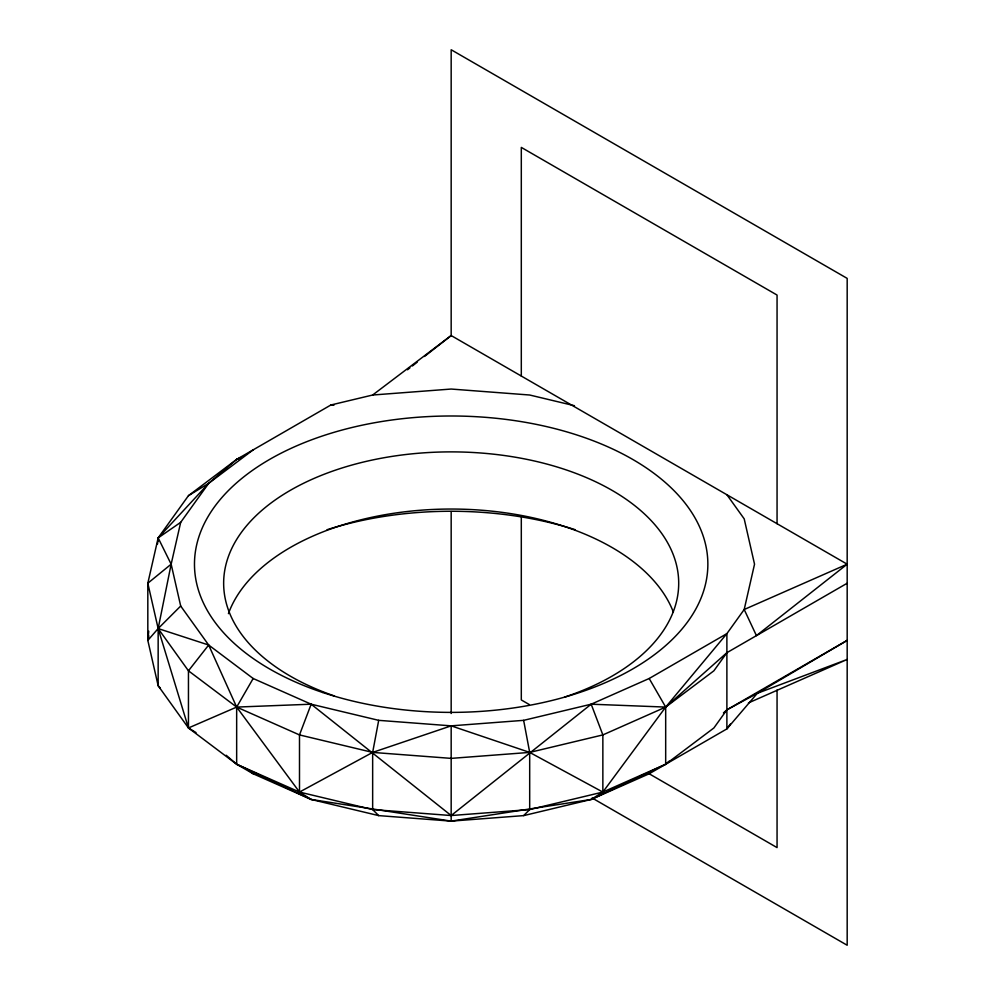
<?xml version="1.0" encoding="UTF-8"?>
<svg xmlns="http://www.w3.org/2000/svg" width="995" height="995" viewBox="0 0 995 995"><rect width="100%" height="100%" fill="white"/><g stroke="black" fill="none" stroke-linecap="round" stroke-linejoin="round"><path stroke-width="1.49" d="M723.427 712.93L726.885 709.845L847.18 640.394L757.319 693.304L726.885 728.9L649.175 773.774L591.179 799.458L523.644 815.614L451.17 821.124L378.697 815.614L311.161 799.458L253.165 773.774L236.661 764.247L188.453 727.967L158.155 685.729L147.82 640.394L148.74 631.216M157.533 544.029L158.155 537.909L188.453 495.672L236.661 459.392L330.875 405.002L372.652 395.015L451.17 389.045L529.688 395.015L574.463 405.711M726.885 494.726L744.198 518.855L754.533 564.19L744.198 609.512L726.885 633.641L649.175 678.503L591.179 704.199L523.644 720.343L451.17 725.852L378.697 720.343L372.652 752.407L372.652 809.569L378.697 815.614M240.852 457.538L236.661 459.392L208.664 483.346L180.692 522.338L171.152 564.19L158.155 628.566L158.155 685.729L160.257 688.005M180.692 522.338L158.155 537.909L147.82 583.244L147.82 640.394L158.155 628.566L180.692 606.03L171.152 564.19L158.155 537.909L208.664 483.346L253.165 449.864M147.82 640.394L148.852 635.867M378.697 720.343L311.161 704.199L299.495 734.919L299.495 792.07L311.161 799.458L451.17 821.124L591.179 799.458L665.68 764.247L713.888 727.967L726.885 709.845L757.319 693.304L847.18 659.449L748.427 702.918M180.692 606.03L208.664 645.021L253.165 678.503L236.661 707.084L236.661 764.247L311.161 799.458M847.18 583.244L726.885 652.695L713.888 670.804L665.68 707.084L602.858 734.919L529.688 752.407L451.17 758.377L372.652 752.407L299.495 734.919L236.661 707.084L188.453 670.804L158.155 628.566L147.82 583.244L171.152 564.19M730.355 724.074L726.885 728.9L726.885 633.641L665.68 707.084L602.858 792.07L591.179 799.458M669.15 761.163L665.68 764.247L602.858 792.07L529.688 809.569L451.17 815.539L311.161 704.199L236.661 707.084L188.453 727.967L158.155 628.566L208.664 645.021L188.453 670.804L188.453 727.967L196.04 732.594M523.644 815.614L529.688 809.569L529.688 752.407L523.644 720.343M726.885 652.695L665.68 707.084L591.179 704.199L451.17 815.539L372.652 809.569L299.495 792.07L236.661 764.247L226.163 755.255M847.18 564.19L756.436 635.631L744.198 609.512L847.18 564.19L451.17 335.551L451.17 49.75L847.18 278.389L847.18 945.25L592.124 797.99M407.502 369.779L409.928 367.876M412.365 365.986L417.216 362.18M424.492 356.471L451.17 335.551L372.652 395.015M188.453 495.672L208.664 483.346M236.661 459.392L241.014 457.762M591.179 704.199L602.858 734.919L602.858 792.07L529.688 752.407L451.17 725.852L372.652 752.407L299.495 792.07L236.661 707.084L208.664 645.021M330.875 405.002L333.959 405.201M253.165 678.503L311.161 704.199M529.377 704.609L521.305 699.945L521.305 517.649M649.175 773.774L777.058 847.603L777.058 690.032M249.459 770.976L253.165 773.774M649.175 678.503L665.68 707.084L665.68 764.247M777.058 523.693L777.058 295.055L521.305 147.397L521.305 376.035M451.17 511.579L451.17 713.502M451.17 725.852L451.17 821.124M158.155 537.909L158.155 540.994M228.427 613.641A227.519 131.352 0 0 1 449.877 509.042A227.519 131.352 0 0 1 673.379 612.174M334.419 695.978A227.519 131.352 0 0 1 278.376 497.786A227.519 131.352 0 0 1 626.203 499.316A227.519 131.352 0 0 1 564.936 696.997M327.069 529.726A256.685 148.193 0 0 1 575.272 529.726M322.828 692.532A256.685 148.193 0 0 0 707.855 564.19A256.685 148.193 0 0 0 322.828 435.847A256.685 148.193 0 0 0 322.828 692.532"/></g></svg>
